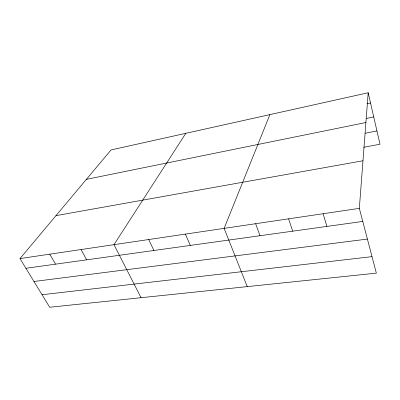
<?xml version="1.0" encoding="UTF-8"?>
<svg xmlns="http://www.w3.org/2000/svg" width="400" height="400" viewBox="0 0 400 400"><rect width="100%" height="100%" fill="white"/><g stroke="black" fill="none" stroke-linecap="round" stroke-linejoin="round"><path stroke-width="0.6" d="M359.335 208.365L368.19 92.755L111.025 149.95L20 258.58L49.68 307.245L376.35 273.145L359.335 208.365L20 258.58M269.89 114.62L224.13 228.375L247.255 286.62M185.81 133.315L113.985 244.67L141.05 297.705M366.875 103.775L370.535 102.985M366.48 118.415L373.735 116.925M86.39 179.35L365.91 122.52M365.305 133.23L376.95 130.94M363.605 147.3L380 144.225L368.19 92.755M55.98 215.64L362.98 160.775M25.92 268.285L362.765 221.43M33.97 281.485L367.4 239.075M42.045 294.725L372.015 256.65M49.76 254.175L55.535 264.165M81.045 249.545L86.655 259.835M148.71 239.535L153.905 250.48M185.37 234.11L190.305 245.42M255.635 223.71L260.02 235.72M288.6 218.835L292.7 231.175M323.125 213.725L326.91 226.415"/></g></svg>
